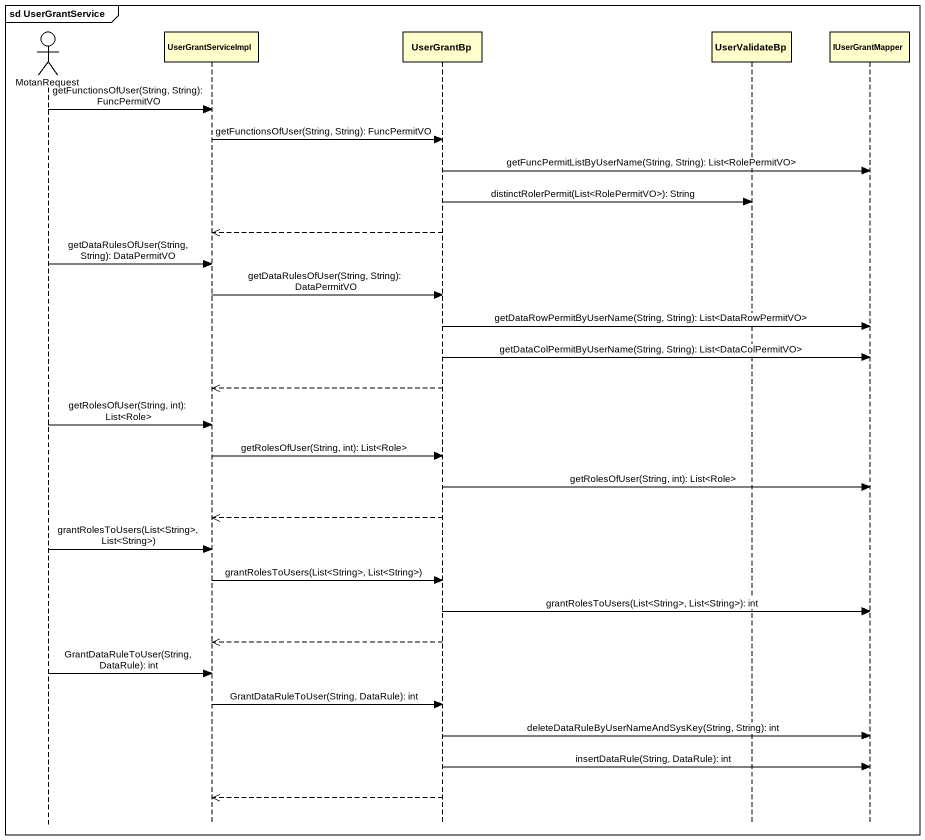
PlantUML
@startuml
mainframe sd UserGrantService
hide footbox
actor MotanRequest
participant UserGrantServiceImpl
participant UserGrantBp
participant UserValidateBp
participant IUserGrantMapper

MotanRequest -> UserGrantServiceImpl : getFunctionsOfUser(String, String): FuncPermitVO
UserGrantServiceImpl -> UserGrantBp : getFunctionsOfUser(String, String): FuncPermitVO
UserGrantBp -> IUserGrantMapper : getFuncPermitListByUserName(String, String): List<RolePermitVO>
UserGrantBp -> UserValidateBp : distinctRolerPermit(List<RolePermitVO>): String
UserGrantBp -->> UserGrantServiceImpl
MotanRequest -> UserGrantServiceImpl : getDataRulesOfUser(String, String): DataPermitVO
UserGrantServiceImpl -> UserGrantBp : getDataRulesOfUser(String, String): DataPermitVO
UserGrantBp -> IUserGrantMapper : getDataRowPermitByUserName(String, String): List<DataRowPermitVO>
UserGrantBp -> IUserGrantMapper : getDataColPermitByUserName(String, String): List<DataColPermitVO>
UserGrantBp -->> UserGrantServiceImpl
MotanRequest -> UserGrantServiceImpl : getRolesOfUser(String, int): List<Role>
UserGrantServiceImpl -> UserGrantBp : getRolesOfUser(String, int): List<Role>
UserGrantBp -> IUserGrantMapper : getRolesOfUser(String, int): List<Role>
UserGrantBp -->> UserGrantServiceImpl
MotanRequest -> UserGrantServiceImpl : grantRolesToUsers(List<String>, List<String>)
UserGrantServiceImpl -> UserGrantBp : grantRolesToUsers(List<String>, List<String>)
UserGrantBp -> IUserGrantMapper : grantRolesToUsers(List<String>, List<String>): int
UserGrantBp -->> UserGrantServiceImpl
MotanRequest -> UserGrantServiceImpl : GrantDataRuleToUser(String, DataRule): int
UserGrantServiceImpl -> UserGrantBp : GrantDataRuleToUser(String, DataRule): int
UserGrantBp -> IUserGrantMapper : deleteDataRuleByUserNameAndSysKey(String, String): int
UserGrantBp -> IUserGrantMapper : insertDataRule(String, DataRule): int
UserGrantBp -->> UserGrantServiceImpl
@enduml
